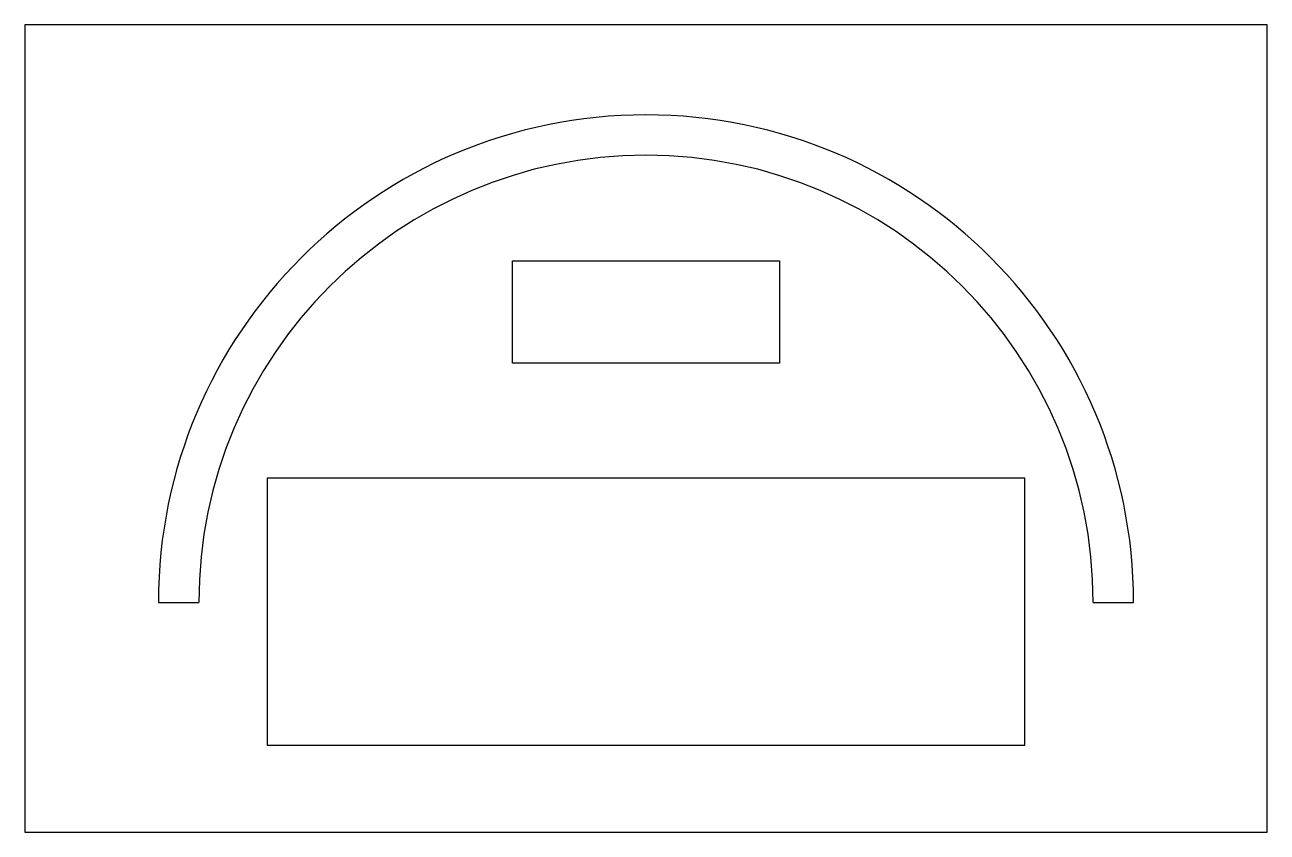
# Model space of a CAD drawing. Extents: x 0 to 200, y 0 to 130.
import ezdxf

# ---------------------------------------------------------------- set-up
doc = ezdxf.new("R2010")
doc.units = 0
doc.layers.add('Body', color=7, linetype='CONTINUOUS')

msp = doc.modelspace()

# ---------------------------------------------------------------- linework, layer by layer
at = {"layer": 'Body'}
for p, q in [((0, 130), (0, 130, 3)), ((0, 130), (0, 0)), ((0, 130, 3), (0, 0, 3)), ((0, 130), (0, 0)), ((200, 130), (0, 130)), ((0, 130, 3), (0, 0, 3)), ((200, 130, 3), (0, 130, 3)), ((0, 130), (0, 130, 3)), ((200, 130), (0, 130)), ((200, 130, 3), (0, 130, 3)), ((200, 130), (200, 130, 3)), ((200, 0), (200, 130)), ((200, 0, 3), (200, 130, 3)), ((200, 0), (200, 130)), ((200, 0, 3), (200, 130, 3)), ((200, 130), (200, 130, 3)), ((78.5, 75.5), (78.5, 92)), ((78.5, 92), (121.5, 92)), ((78.5, 75.5, 3), (78.5, 92, 3)), ((78.5, 92, 3), (121.5, 92, 3)), ((78.5, 92, 3), (78.5, 92)), ((78.5, 75.5, 3), (78.5, 92, 3)), ((78.5, 75.5), (78.5, 92)), ((78.5, 92, 3), (78.5, 92)), ((78.5, 92, 3), (121.5, 92, 3)), ((78.5, 92), (121.5, 92)), ((121.5, 92), (121.5, 75.5)), ((121.5, 92, 3), (121.5, 75.5, 3)), ((121.5, 92, 3), (121.5, 92)), ((121.5, 92, 3), (121.5, 75.5, 3)), ((121.5, 92), (121.5, 75.5)), ((121.5, 92, 3), (121.5, 92)), ((121.5, 75.5), (78.5, 75.5)), ((121.5, 75.5, 3), (78.5, 75.5, 3)), ((78.5, 75.5, 3), (78.5, 75.5)), ((78.5, 75.5, 3), (78.5, 75.5)), ((121.5, 75.5, 3), (78.5, 75.5, 3)), ((121.5, 75.5), (78.5, 75.5)), ((121.5, 75.5, 3), (121.5, 75.5)), ((121.5, 75.5, 3), (121.5, 75.5)), ((39, 57), (39, 14)), ((161, 57), (39, 57)), ((39, 57, 3), (39, 14, 3)), ((161, 57, 3), (39, 57, 3)), ((39, 57, 3), (39, 57)), ((39, 57, 3), (39, 14, 3)), ((39, 57), (39, 14)), ((39, 57, 3), (39, 57)), ((161, 57, 3), (39, 57, 3)), ((161, 57), (39, 57)), ((161, 14), (161, 57)), ((161, 14, 3), (161, 57, 3)), ((161, 57, 3), (161, 57)), ((161, 14, 3), (161, 57, 3)), ((161, 14), (161, 57)), ((161, 57, 3), (161, 57)), ((21.5, 37), (28, 37)), ((21.5, 37, 3), (28, 37, 3)), ((21.5, 37, 3), (21.5, 37)), ((21.5, 37, 3), (21.5, 37)), ((21.5, 37, 3), (28, 37, 3)), ((21.5, 37), (28, 37)), ((28, 37, 3), (28, 37)), ((28, 37, 3), (28, 37)), ((172, 37), (178.5, 37)), ((172, 37, 3), (178.5, 37, 3)), ((172, 37, 3), (172, 37)), ((172, 37, 3), (178.5, 37, 3)), ((172, 37), (178.5, 37)), ((172, 37, 3), (172, 37)), ((178.5, 37, 3), (178.5, 37)), ((178.5, 37, 3), (178.5, 37)), ((39, 14), (161, 14)), ((39, 14, 3), (161, 14, 3)), ((39, 14, 3), (39, 14)), ((39, 14, 3), (161, 14, 3)), ((39, 14), (161, 14)), ((39, 14, 3), (39, 14)), ((161, 14, 3), (161, 14)), ((161, 14, 3), (161, 14)), ((0, 0), (0, 0, 3)), ((0, 0), (200, 0)), ((0, 0, 3), (200, 0, 3)), ((0, 0), (0, 0, 3)), ((0, 0), (200, 0)), ((0, 0, 3), (200, 0, 3)), ((200, 0), (200, 0, 3)), ((200, 0), (200, 0, 3))]:
    msp.add_line(p, q, dxfattribs=at)
for centre, radius in [((100, 37), 78.5), ((100, 37, 3), 78.5), ((100, 37, 3), 78.5), ((100, 37), 78.5), ((100, 37), 72), ((100, 37, 3), 72), ((100, 37, 3), 72), ((100, 37), 72)]:
    msp.add_arc(centre, radius, 0, 180, dxfattribs=at)

doc.saveas('drawing.dxf')
